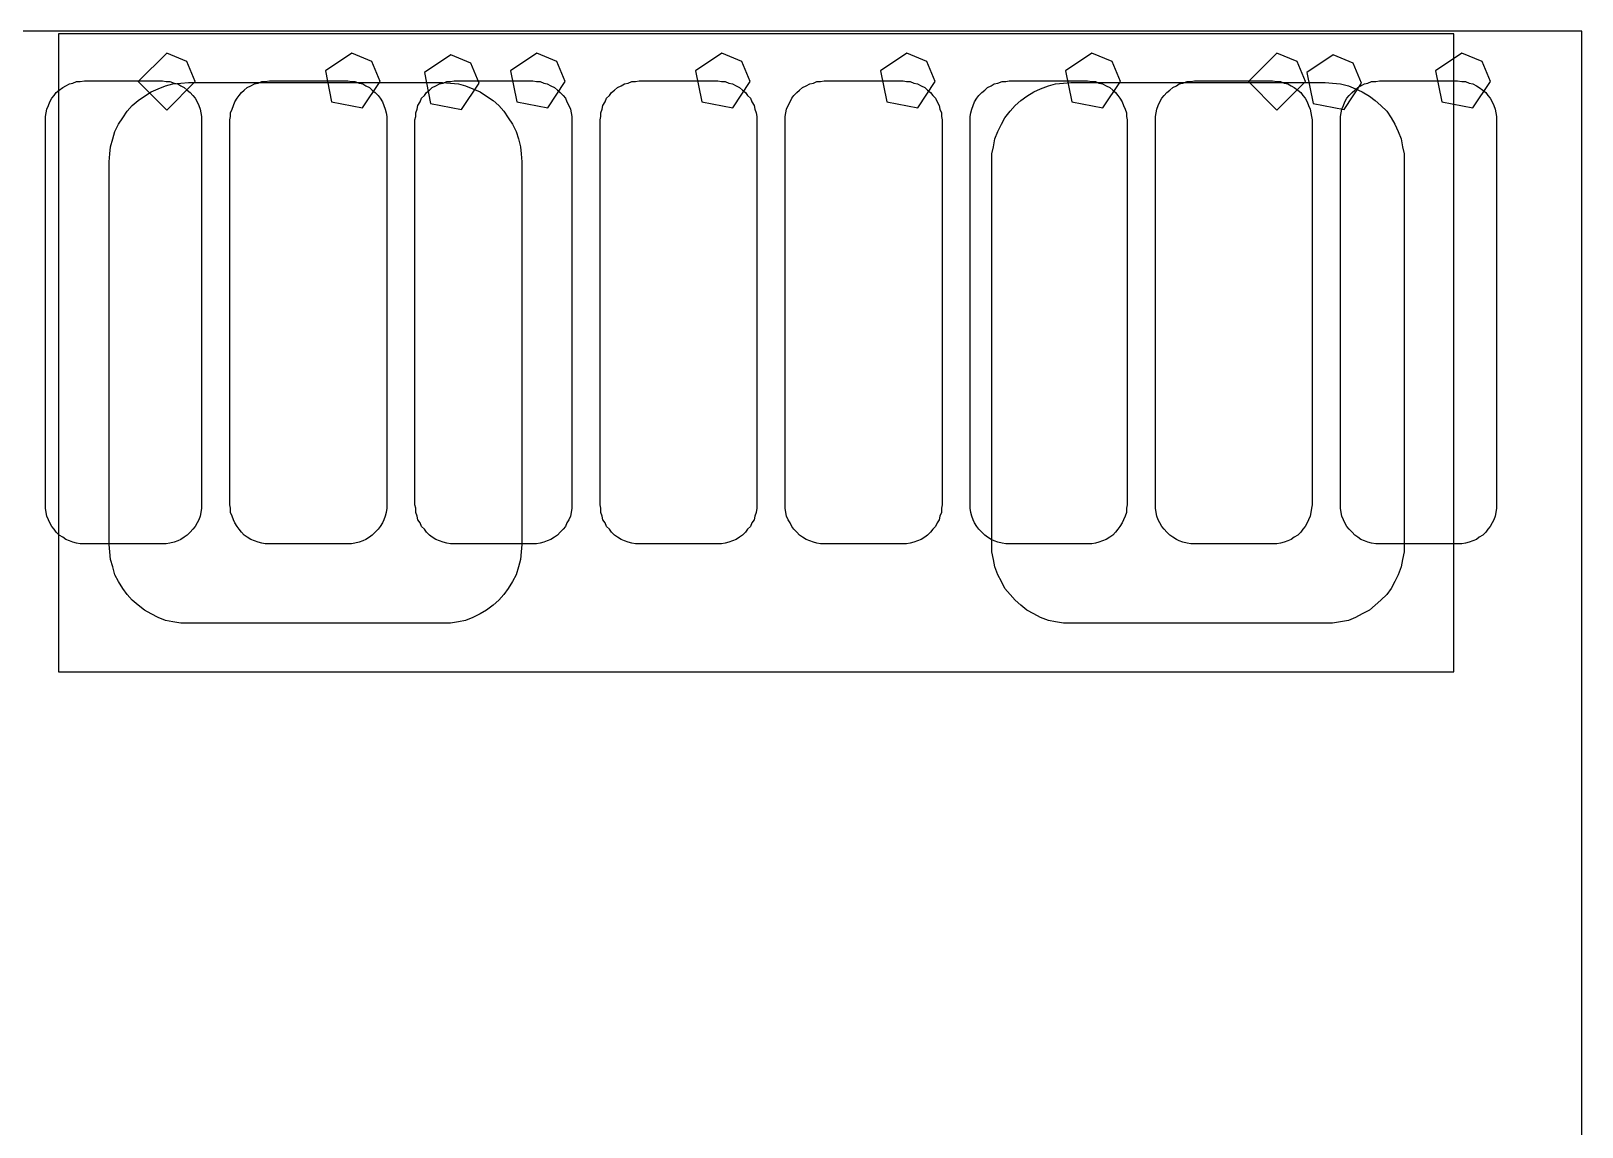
# Model space of a CAD drawing. Extents: x 114 to 258, y 8 to 198.
# Drawn here: x 203.55 to 209, y 53.06 to 56.91 of the extents above; entities that cross this region are included whole.
import ezdxf

# ---------------------------------------------------------------- set-up
doc = ezdxf.new("R2010")
doc.units = 0

msp = doc.modelspace()

# ---------------------------------------------------------------- linework, layer by layer
at = {"layer": 'Layer 1', "color": 7}
for points in [[(208.99882, 56.9085), (201.99858, 56.9085)], [(208.54924, 56.89834), (203.64704, 56.89834)], [(203.64704, 56.89834), (203.64704, 54.65806)], [(208.54924, 54.65806), (208.54924, 56.89834)], [(208.99882, 49.20976), (208.99882, 56.9085)], [(204.027278, 56.8307), (203.927278, 56.7307), (204.027278, 56.6307), (204.127278, 56.7307), (204.097989, 56.801411), (204.027278, 56.8307), (204.027278, 56.8307)], [(204.677264, 56.8307), (204.584876, 56.768968), (204.606553, 56.659989), (204.715532, 56.638312), (204.777264, 56.7307), (204.747975, 56.801411), (204.677264, 56.8307), (204.677264, 56.8307)], [(205.32725, 56.8307), (205.234862, 56.768968), (205.256539, 56.659989), (205.365518, 56.638312), (205.42725, 56.7307), (205.397961, 56.801411), (205.32725, 56.8307), (205.32725, 56.8307)], [(205.977236, 56.8307), (205.884848, 56.768968), (205.906525, 56.659989), (206.015504, 56.638312), (206.077236, 56.7307), (206.047947, 56.801411), (205.977236, 56.8307), (205.977236, 56.8307)], [(206.627222, 56.8307), (206.534834, 56.768968), (206.556511, 56.659989), (206.66549, 56.638312), (206.727222, 56.7307), (206.697933, 56.801411), (206.627222, 56.8307), (206.627222, 56.8307)], [(207.277208, 56.8307), (207.18482, 56.768968), (207.206497, 56.659989), (207.315476, 56.638312), (207.377208, 56.7307), (207.347919, 56.801411), (207.277208, 56.8307), (207.277208, 56.8307)], [(207.927194, 56.8307), (207.827194, 56.7307), (207.927194, 56.6307), (208.027194, 56.7307), (207.997905, 56.801411), (207.927194, 56.8307), (207.927194, 56.8307)], [(208.57718, 56.8307), (208.484792, 56.768968), (208.506469, 56.659989), (208.615448, 56.638312), (208.67718, 56.7307), (208.647891, 56.801411), (208.57718, 56.8307), (208.57718, 56.8307)], [(205.024736, 56.824858), (204.932348, 56.763126), (204.954025, 56.654147), (205.063004, 56.63247), (205.124736, 56.724858), (205.095447, 56.795569), (205.024736, 56.824858), (205.024736, 56.824858)], [(208.124806, 56.824858), (208.032418, 56.763126), (208.054095, 56.654147), (208.163074, 56.63247), (208.224806, 56.724858), (208.195517, 56.795569), (208.124806, 56.824858), (208.124806, 56.824858)], [(203.67244, 56.71546), (203.68514, 56.72308)], [(203.68514, 56.72308), (203.69784, 56.72562)], [(203.69784, 56.72562), (203.71054, 56.7307)], [(203.71054, 56.7307), (203.72324, 56.7307)], [(203.72324, 56.7307), (203.73848, 56.73324)], [(203.73848, 56.73324), (204.0128, 56.73324)], [(204.0128, 56.73324), (204.0255, 56.7307)], [(204.02296, 56.71546), (204.04836, 56.72308)], [(204.0255, 56.7307), (204.0382, 56.7307)], [(204.0382, 56.7307), (204.05344, 56.72562)], [(204.04836, 56.72308), (204.0763, 56.72562)], [(204.05344, 56.72562), (204.06614, 56.72308)], [(204.06614, 56.72308), (204.0763, 56.71546)], [(204.0763, 56.72562), (204.10424, 56.72816)], [(204.10424, 56.72816), (204.99578, 56.72816)], [(204.32268, 56.71546), (204.33538, 56.72308)], [(204.33538, 56.72308), (204.34808, 56.72562)], [(204.34808, 56.72562), (204.36078, 56.7307)], [(204.36078, 56.7307), (204.37348, 56.7307)], [(204.37348, 56.7307), (204.38872, 56.73324)], [(204.38872, 56.73324), (204.66304, 56.73324)], [(204.66304, 56.73324), (204.67574, 56.7307)], [(204.67574, 56.7307), (204.68844, 56.7307)], [(204.68844, 56.7307), (204.70368, 56.72562)], [(204.70368, 56.72562), (204.71638, 56.72308)], [(204.71638, 56.72308), (204.72654, 56.71546)], [(204.97292, 56.71546), (204.98562, 56.72308)], [(204.98562, 56.72308), (204.99832, 56.72562)], [(204.99578, 56.72816), (205.02372, 56.72562)], [(204.99832, 56.72562), (205.01102, 56.7307)], [(205.01102, 56.7307), (205.02372, 56.7307)], [(205.02372, 56.7307), (205.03642, 56.73324)], [(205.02372, 56.72562), (205.05166, 56.72308)], [(205.03642, 56.73324), (205.31328, 56.73324)], [(205.05166, 56.72308), (205.07706, 56.71546)], [(205.31328, 56.73324), (205.32598, 56.7307)], [(205.32598, 56.7307), (205.33868, 56.7307)], [(205.33868, 56.7307), (205.35138, 56.72562)], [(205.35138, 56.72562), (205.36408, 56.72308)], [(205.36408, 56.72308), (205.37678, 56.71546)], [(205.62316, 56.71546), (205.63586, 56.72308)], [(205.63586, 56.72308), (205.64856, 56.72562)], [(205.64856, 56.72562), (205.66126, 56.7307)], [(205.66126, 56.7307), (205.67396, 56.7307)], [(205.67396, 56.7307), (205.68666, 56.73324)], [(205.68666, 56.73324), (205.96352, 56.73324)], [(205.96352, 56.73324), (205.97622, 56.7307)], [(205.97622, 56.7307), (205.98892, 56.7307)], [(205.98892, 56.7307), (206.00162, 56.72562)], [(206.00162, 56.72562), (206.01432, 56.72308)], [(206.01432, 56.72308), (206.02702, 56.71546)], [(206.2734, 56.71546), (206.2861, 56.72308)], [(206.2861, 56.72308), (206.2988, 56.72562)], [(206.2988, 56.72562), (206.3115, 56.7307)], [(206.3115, 56.7307), (206.3242, 56.7307)], [(206.3242, 56.7307), (206.3369, 56.73324)], [(206.3369, 56.73324), (206.61376, 56.73324)], [(206.61376, 56.73324), (206.62646, 56.7307)], [(206.62646, 56.7307), (206.63916, 56.7307)], [(206.63916, 56.7307), (206.65186, 56.72562)], [(206.65186, 56.72562), (206.66456, 56.72308)], [(206.66456, 56.72308), (206.67726, 56.71546)], [(206.92364, 56.71546), (206.9338, 56.72308)], [(206.9338, 56.72308), (206.9465, 56.72562)], [(206.9465, 56.72562), (206.96174, 56.7307)], [(206.96174, 56.7307), (206.97444, 56.7307)], [(206.97444, 56.7307), (206.98714, 56.73324)], [(206.98714, 56.73324), (207.26146, 56.73324)], [(207.1243, 56.71546), (207.1497, 56.72308)], [(207.1497, 56.72308), (207.17764, 56.72562)], [(207.17764, 56.72562), (207.20304, 56.72816)], [(207.20304, 56.72816), (208.09712, 56.72816)], [(207.26146, 56.73324), (207.2767, 56.7307)], [(207.2767, 56.7307), (207.2894, 56.7307)], [(207.2894, 56.7307), (207.3021, 56.72562)], [(207.3021, 56.72562), (207.3148, 56.72308)], [(207.3148, 56.72308), (207.3275, 56.71546)], [(207.57388, 56.71546), (207.58404, 56.72308)], [(207.58404, 56.72308), (207.59674, 56.72562)], [(207.59674, 56.72562), (207.61198, 56.7307)], [(207.61198, 56.7307), (207.62468, 56.7307)], [(207.62468, 56.7307), (207.63738, 56.73324)], [(207.63738, 56.73324), (207.9117, 56.73324)], [(207.9117, 56.73324), (207.92694, 56.7307)], [(207.92694, 56.7307), (207.93964, 56.7307)], [(207.93964, 56.7307), (207.95234, 56.72562)], [(207.95234, 56.72562), (207.96504, 56.72308)], [(207.96504, 56.72308), (207.97774, 56.71546)], [(208.09712, 56.72816), (208.12252, 56.72562)], [(208.12252, 56.72562), (208.15046, 56.72308)], [(208.15046, 56.72308), (208.1784, 56.71546)], [(208.22158, 56.71546), (208.23428, 56.72308)], [(208.23428, 56.72308), (208.24698, 56.72562)], [(208.24698, 56.72562), (208.25968, 56.7307)], [(208.25968, 56.7307), (208.27492, 56.7307)], [(208.27492, 56.7307), (208.28762, 56.73324)], [(208.28762, 56.73324), (208.56194, 56.73324)], [(208.56194, 56.73324), (208.57718, 56.7307)], [(208.57718, 56.7307), (208.58988, 56.7307)], [(208.58988, 56.7307), (208.60258, 56.72562)], [(208.60258, 56.72562), (208.61528, 56.72308)], [(208.61528, 56.72308), (208.62798, 56.71546)], [(203.61656, 56.65958), (203.62418, 56.67228)], [(203.62418, 56.67228), (203.6318, 56.68244)], [(203.6318, 56.68244), (203.63942, 56.6926)], [(203.63942, 56.6926), (203.64958, 56.70022)], [(203.64958, 56.70022), (203.66228, 56.71038)], [(203.66228, 56.71038), (203.67244, 56.71546)], [(203.90612, 56.64688), (203.92644, 56.66466)], [(203.92644, 56.66466), (203.9493, 56.6799)], [(203.9493, 56.6799), (203.97216, 56.69514)], [(203.97216, 56.69514), (203.99756, 56.7053)], [(203.99756, 56.7053), (204.02296, 56.71546)], [(204.0763, 56.71546), (204.089, 56.71038)], [(204.089, 56.71038), (204.09916, 56.70022)], [(204.09916, 56.70022), (204.10932, 56.6926)], [(204.10932, 56.6926), (204.11948, 56.68244)], [(204.11948, 56.68244), (204.1271, 56.67228)], [(204.1271, 56.67228), (204.13472, 56.65958)], [(204.2668, 56.65958), (204.27442, 56.67228)], [(204.27442, 56.67228), (204.28204, 56.68244)], [(204.28204, 56.68244), (204.28966, 56.6926)], [(204.28966, 56.6926), (204.29982, 56.70022)], [(204.29982, 56.70022), (204.30998, 56.71038)], [(204.30998, 56.71038), (204.32268, 56.71546)], [(204.72654, 56.71546), (204.73924, 56.71038)], [(204.73924, 56.71038), (204.7494, 56.70022)], [(204.7494, 56.70022), (204.75956, 56.6926)], [(204.75956, 56.6926), (204.76972, 56.68244)], [(204.76972, 56.68244), (204.77734, 56.67228)], [(204.77734, 56.67228), (204.78496, 56.65958)], [(204.91704, 56.65958), (204.92212, 56.67228)], [(204.92212, 56.67228), (204.93228, 56.68244)], [(204.93228, 56.68244), (204.9399, 56.6926)], [(204.9399, 56.6926), (204.95006, 56.70022)], [(204.95006, 56.70022), (204.96022, 56.71038)], [(204.96022, 56.71038), (204.97292, 56.71546)], [(205.07706, 56.71546), (205.10246, 56.7053)], [(205.10246, 56.7053), (205.12786, 56.69514)], [(205.12786, 56.69514), (205.15072, 56.6799)], [(205.15072, 56.6799), (205.17358, 56.66466)], [(205.17358, 56.66466), (205.1939, 56.64688)], [(205.37678, 56.71546), (205.38948, 56.71038)], [(205.38948, 56.71038), (205.39964, 56.70022)], [(205.39964, 56.70022), (205.4098, 56.6926)], [(205.4098, 56.6926), (205.41996, 56.68244)], [(205.41996, 56.68244), (205.42758, 56.67228)], [(205.42758, 56.67228), (205.43266, 56.65958)], [(205.56728, 56.65958), (205.57236, 56.67228)], [(205.57236, 56.67228), (205.58252, 56.68244)], [(205.58252, 56.68244), (205.59014, 56.6926)], [(205.59014, 56.6926), (205.6003, 56.70022)], [(205.6003, 56.70022), (205.61046, 56.71038)], [(205.61046, 56.71038), (205.62316, 56.71546)], [(206.02702, 56.71546), (206.03972, 56.71038)], [(206.03972, 56.71038), (206.04988, 56.70022)], [(206.04988, 56.70022), (206.06004, 56.6926)], [(206.06004, 56.6926), (206.06766, 56.68244)], [(206.06766, 56.68244), (206.07782, 56.67228)], [(206.07782, 56.67228), (206.0829, 56.65958)], [(206.21752, 56.65958), (206.2226, 56.67228)], [(206.2226, 56.67228), (206.23022, 56.68244)], [(206.23022, 56.68244), (206.24038, 56.6926)], [(206.24038, 56.6926), (206.25054, 56.70022)], [(206.25054, 56.70022), (206.2607, 56.71038)], [(206.2607, 56.71038), (206.2734, 56.71546)], [(206.67726, 56.71546), (206.68996, 56.71038)], [(206.68996, 56.71038), (206.70012, 56.70022)], [(206.70012, 56.70022), (206.71028, 56.6926)], [(206.71028, 56.6926), (206.7179, 56.68244)], [(206.7179, 56.68244), (206.72806, 56.67228)], [(206.72806, 56.67228), (206.73314, 56.65958)], [(206.86522, 56.65958), (206.87284, 56.67228)], [(206.87284, 56.67228), (206.88046, 56.68244)], [(206.88046, 56.68244), (206.89062, 56.6926)], [(206.89062, 56.6926), (206.90078, 56.70022)], [(206.90078, 56.70022), (206.91094, 56.71038)], [(206.91094, 56.71038), (206.92364, 56.71546)], [(207.00746, 56.64688), (207.02778, 56.66466)], [(207.02778, 56.66466), (207.0481, 56.6799)], [(207.0481, 56.6799), (207.0735, 56.69514)], [(207.0735, 56.69514), (207.09636, 56.7053)], [(207.09636, 56.7053), (207.1243, 56.71546)], [(207.3275, 56.71546), (207.3402, 56.71038)], [(207.3402, 56.71038), (207.35036, 56.70022)], [(207.35036, 56.70022), (207.36052, 56.6926)], [(207.36052, 56.6926), (207.36814, 56.68244)], [(207.36814, 56.68244), (207.37576, 56.67228)], [(207.37576, 56.67228), (207.38338, 56.65958)], [(207.51546, 56.65958), (207.52308, 56.67228)], [(207.52308, 56.67228), (207.5307, 56.68244)], [(207.5307, 56.68244), (207.54086, 56.6926)], [(207.54086, 56.6926), (207.55102, 56.70022)], [(207.55102, 56.70022), (207.56118, 56.71038)], [(207.56118, 56.71038), (207.57388, 56.71546)], [(207.97774, 56.71546), (207.9879, 56.71038)], [(207.9879, 56.71038), (208.0006, 56.70022)], [(208.0006, 56.70022), (208.01076, 56.6926)], [(208.01076, 56.6926), (208.01838, 56.68244)], [(208.01838, 56.68244), (208.026, 56.67228)], [(208.026, 56.67228), (208.03362, 56.65958)], [(208.1657, 56.65958), (208.17332, 56.67228)], [(208.17332, 56.67228), (208.18094, 56.68244)], [(208.1784, 56.71546), (208.2038, 56.7053)], [(208.18094, 56.68244), (208.1911, 56.6926)], [(208.1911, 56.6926), (208.20126, 56.70022)], [(208.20126, 56.70022), (208.21142, 56.71038)], [(208.2038, 56.7053), (208.22666, 56.69514)], [(208.21142, 56.71038), (208.22158, 56.71546)], [(208.22666, 56.69514), (208.25206, 56.6799)], [(208.25206, 56.6799), (208.27238, 56.66466)], [(208.27238, 56.66466), (208.2927, 56.64688)], [(208.62798, 56.71546), (208.63814, 56.71038)], [(208.63814, 56.71038), (208.65084, 56.70022)], [(208.65084, 56.70022), (208.661, 56.6926)], [(208.661, 56.6926), (208.66862, 56.68244)], [(208.66862, 56.68244), (208.67624, 56.67228)], [(208.67624, 56.67228), (208.68386, 56.65958)], [(203.60132, 56.60878), (203.60386, 56.62148)], [(203.60132, 56.59608), (203.60132, 56.60878)], [(203.60386, 56.62148), (203.6064, 56.63418)], [(203.6064, 56.63418), (203.61148, 56.64688)], [(203.61148, 56.64688), (203.61656, 56.65958)], [(203.8731, 56.6037), (203.88834, 56.62656)], [(203.88834, 56.62656), (203.90612, 56.64688)], [(204.13472, 56.65958), (204.1398, 56.64688)], [(204.1398, 56.64688), (204.14488, 56.63418)], [(204.14488, 56.63418), (204.14742, 56.62148)], [(204.14742, 56.62148), (204.14996, 56.60878)], [(204.14996, 56.60878), (204.14996, 56.59608)], [(204.24902, 56.59608), (204.25156, 56.60878)], [(204.25156, 56.62148), (204.25664, 56.63418)], [(204.25156, 56.60878), (204.25156, 56.62148)], [(204.25664, 56.63418), (204.26172, 56.64688)], [(204.26172, 56.64688), (204.2668, 56.65958)], [(204.78496, 56.65958), (204.79004, 56.64688)], [(204.79004, 56.64688), (204.79512, 56.63418)], [(204.79512, 56.63418), (204.79766, 56.62148)], [(204.79766, 56.62148), (204.8002, 56.60878)], [(204.8002, 56.60878), (204.8002, 56.59608)], [(204.89926, 56.59608), (204.9018, 56.60878)], [(204.9018, 56.62148), (204.90688, 56.63418)], [(204.9018, 56.60878), (204.9018, 56.62148)], [(204.90688, 56.63418), (204.90942, 56.64688)], [(204.90942, 56.64688), (204.91704, 56.65958)], [(205.1939, 56.64688), (205.21168, 56.62656)], [(205.21168, 56.62656), (205.22692, 56.6037)], [(205.43266, 56.65958), (205.44028, 56.64688)], [(205.44028, 56.64688), (205.44536, 56.63418)], [(205.44536, 56.63418), (205.4479, 56.62148)], [(205.4479, 56.62148), (205.45044, 56.60878)], [(205.45044, 56.60878), (205.45044, 56.59608)], [(205.5495, 56.59608), (205.55204, 56.60878)], [(205.55204, 56.62148), (205.55712, 56.63418)], [(205.55204, 56.60878), (205.55204, 56.62148)], [(205.55712, 56.63418), (205.55966, 56.64688)], [(205.55966, 56.64688), (205.56728, 56.65958)], [(206.0829, 56.65958), (206.09052, 56.64688)], [(206.09052, 56.64688), (206.09306, 56.63418)], [(206.09306, 56.63418), (206.09814, 56.62148)], [(206.09814, 56.62148), (206.10068, 56.60878)], [(206.10068, 56.60878), (206.10068, 56.59608)], [(206.19974, 56.60878), (206.20228, 56.62148)], [(206.19974, 56.59608), (206.19974, 56.60878)], [(206.20228, 56.62148), (206.20482, 56.63418)], [(206.20482, 56.63418), (206.2099, 56.64688)], [(206.2099, 56.64688), (206.21752, 56.65958)], [(206.73314, 56.65958), (206.74076, 56.64688)], [(206.74076, 56.64688), (206.7433, 56.63418)], [(206.7433, 56.63418), (206.74838, 56.62148)], [(206.74838, 56.62148), (206.74838, 56.60878)], [(206.74838, 56.60878), (206.75092, 56.59608)], [(206.84998, 56.60878), (206.85252, 56.62148)], [(206.84998, 56.59608), (206.84998, 56.60878)], [(206.85252, 56.62148), (206.85506, 56.63418)], [(206.85506, 56.63418), (206.86014, 56.64688)], [(206.86014, 56.64688), (206.86522, 56.65958)], [(206.9719, 56.6037), (206.98968, 56.62656)], [(206.98968, 56.62656), (207.00746, 56.64688)], [(207.38338, 56.65958), (207.38846, 56.64688)], [(207.38846, 56.64688), (207.39354, 56.63418)], [(207.39354, 56.63418), (207.39862, 56.62148)], [(207.39862, 56.62148), (207.39862, 56.60878)], [(207.39862, 56.60878), (207.40116, 56.59608)], [(207.50022, 56.60878), (207.50276, 56.62148)], [(207.50022, 56.59608), (207.50022, 56.60878)], [(207.50276, 56.62148), (207.5053, 56.63418)], [(207.5053, 56.63418), (207.51038, 56.64688)], [(207.51038, 56.64688), (207.51546, 56.65958)], [(208.03362, 56.65958), (208.0387, 56.64688)], [(208.0387, 56.64688), (208.04378, 56.63418)], [(208.04378, 56.63418), (208.04632, 56.62148)], [(208.04632, 56.62148), (208.04886, 56.60878)], [(208.04886, 56.60878), (208.0514, 56.59608)], [(208.15046, 56.60878), (208.153, 56.62148)], [(208.15046, 56.59608), (208.15046, 56.60878)], [(208.153, 56.62148), (208.15554, 56.63418)], [(208.15554, 56.63418), (208.16062, 56.64688)], [(208.16062, 56.64688), (208.1657, 56.65958)], [(208.2927, 56.64688), (208.31302, 56.62656)], [(208.31302, 56.62656), (208.32826, 56.6037)], [(208.68386, 56.65958), (208.68894, 56.64688)], [(208.68894, 56.64688), (208.69402, 56.63418)], [(208.69402, 56.63418), (208.69656, 56.62148)], [(208.69656, 56.62148), (208.6991, 56.60878)], [(208.6991, 56.60878), (208.6991, 56.59608)], [(203.60132, 55.2448), (203.60132, 56.59608)], [(203.83754, 56.53004), (203.84516, 56.55544)], [(203.84516, 56.55544), (203.85786, 56.58084)], [(203.85786, 56.58084), (203.8731, 56.6037)], [(204.14996, 56.59608), (204.14996, 55.2448)], [(204.24902, 55.2448), (204.24902, 56.59608)], [(204.8002, 56.59608), (204.8002, 55.2448)], [(204.89926, 55.2448), (204.89926, 56.59608)], [(205.22692, 56.6037), (205.24216, 56.58084)], [(205.24216, 56.58084), (205.25486, 56.55544)], [(205.25486, 56.55544), (205.26248, 56.53004)], [(205.45044, 56.59608), (205.45044, 55.2448)], [(205.5495, 55.2448), (205.5495, 56.59608)], [(206.10068, 56.59608), (206.10068, 55.2448)], [(206.19974, 55.2448), (206.19974, 56.59608)], [(206.75092, 56.59608), (206.75092, 55.2448)], [(206.84998, 55.2448), (206.84998, 56.59608)], [(206.93634, 56.53004), (206.9465, 56.55544)], [(206.9465, 56.55544), (206.9592, 56.58084)], [(206.9592, 56.58084), (206.9719, 56.6037)], [(207.40116, 56.59608), (207.40116, 55.2448)], [(207.50022, 55.2448), (207.50022, 56.59608)], [(208.0514, 56.59608), (208.0514, 55.2448)], [(208.15046, 55.2448), (208.15046, 56.59608)], [(208.32826, 56.6037), (208.34096, 56.58084)], [(208.34096, 56.58084), (208.35366, 56.55544)], [(208.35366, 56.55544), (208.36382, 56.53004)], [(208.6991, 56.59608), (208.6991, 55.2448)], [(203.82738, 56.4767), (203.82992, 56.5021)], [(203.82992, 56.5021), (203.83754, 56.53004)], [(205.26248, 56.53004), (205.2701, 56.5021)], [(205.2701, 56.5021), (205.27264, 56.4767)], [(206.92618, 56.4767), (206.93126, 56.5021)], [(206.93126, 56.5021), (206.93634, 56.53004)], [(208.36382, 56.53004), (208.3689, 56.5021)], [(208.3689, 56.5021), (208.37398, 56.4767)], [(203.82484, 56.44876), (203.82738, 56.4767)], [(203.82484, 55.1051), (203.82484, 56.44876)], [(205.27264, 56.4767), (205.27518, 56.44876)], [(205.27518, 56.44876), (205.27518, 55.1051)], [(206.92618, 56.44876), (206.92618, 56.4767)], [(206.92618, 55.1051), (206.92618, 56.44876)], [(208.37398, 56.4767), (208.37398, 56.44876)], [(208.37398, 56.44876), (208.37398, 55.1051)], [(203.60132, 55.2321), (203.60132, 55.2448)], [(203.60386, 55.21686), (203.60132, 55.2321)], [(203.6064, 55.20416), (203.60386, 55.21686)], [(203.61148, 55.19146), (203.6064, 55.20416)], [(203.61656, 55.1813), (203.61148, 55.19146)], [(204.1398, 55.19146), (204.13472, 55.1813)], [(204.14488, 55.20416), (204.1398, 55.19146)], [(204.14742, 55.21686), (204.14488, 55.20416)], [(204.14996, 55.2321), (204.14742, 55.21686)], [(204.14996, 55.2448), (204.14996, 55.2321)], [(204.25156, 55.2321), (204.24902, 55.2448)], [(204.25156, 55.21686), (204.25156, 55.2321)], [(204.25664, 55.20416), (204.25156, 55.21686)], [(204.26172, 55.19146), (204.25664, 55.20416)], [(204.2668, 55.1813), (204.26172, 55.19146)], [(204.79004, 55.19146), (204.78496, 55.1813)], [(204.79512, 55.20416), (204.79004, 55.19146)], [(204.79766, 55.21686), (204.79512, 55.20416)], [(204.8002, 55.2321), (204.79766, 55.21686)], [(204.8002, 55.2448), (204.8002, 55.2321)], [(204.9018, 55.2321), (204.89926, 55.2448)], [(204.9018, 55.21686), (204.9018, 55.2321)], [(204.90688, 55.20416), (204.9018, 55.21686)], [(204.90942, 55.19146), (204.90688, 55.20416)], [(204.91704, 55.1813), (204.90942, 55.19146)], [(205.44028, 55.19146), (205.43266, 55.1813)], [(205.44536, 55.20416), (205.44028, 55.19146)], [(205.4479, 55.21686), (205.44536, 55.20416)], [(205.45044, 55.2321), (205.4479, 55.21686)], [(205.45044, 55.2448), (205.45044, 55.2321)], [(205.55204, 55.2321), (205.5495, 55.2448)], [(205.55204, 55.21686), (205.55204, 55.2321)], [(205.55712, 55.20416), (205.55204, 55.21686)], [(205.55966, 55.19146), (205.55712, 55.20416)], [(205.56728, 55.1813), (205.55966, 55.19146)], [(206.09052, 55.19146), (206.0829, 55.1813)], [(206.09306, 55.20416), (206.09052, 55.19146)], [(206.09814, 55.21686), (206.09306, 55.20416)], [(206.10068, 55.2321), (206.09814, 55.21686)], [(206.10068, 55.2448), (206.10068, 55.2321)], [(206.19974, 55.2321), (206.19974, 55.2448)], [(206.20228, 55.21686), (206.19974, 55.2321)], [(206.20482, 55.20416), (206.20228, 55.21686)], [(206.2099, 55.19146), (206.20482, 55.20416)], [(206.21752, 55.1813), (206.2099, 55.19146)], [(206.74076, 55.19146), (206.73314, 55.1813)], [(206.7433, 55.20416), (206.74076, 55.19146)], [(206.74838, 55.21686), (206.7433, 55.20416)], [(206.75092, 55.2448), (206.74838, 55.2321)], [(206.74838, 55.2321), (206.74838, 55.21686)], [(206.84998, 55.2321), (206.84998, 55.2448)], [(206.85252, 55.21686), (206.84998, 55.2321)], [(206.85506, 55.20416), (206.85252, 55.21686)], [(206.86014, 55.19146), (206.85506, 55.20416)], [(206.86522, 55.1813), (206.86014, 55.19146)], [(207.38846, 55.19146), (207.38338, 55.1813)], [(207.39354, 55.20416), (207.38846, 55.19146)], [(207.39862, 55.21686), (207.39354, 55.20416)], [(207.40116, 55.2448), (207.39862, 55.2321)], [(207.39862, 55.2321), (207.39862, 55.21686)], [(207.50022, 55.2321), (207.50022, 55.2448)], [(207.50276, 55.21686), (207.50022, 55.2321)], [(207.5053, 55.20416), (207.50276, 55.21686)], [(207.51038, 55.19146), (207.5053, 55.20416)], [(207.51546, 55.1813), (207.51038, 55.19146)], [(208.0387, 55.19146), (208.03362, 55.1813)], [(208.04378, 55.20416), (208.0387, 55.19146)], [(208.04632, 55.21686), (208.04378, 55.20416)], [(208.04886, 55.2321), (208.04632, 55.21686)], [(208.0514, 55.2448), (208.04886, 55.2321)], [(208.15046, 55.2321), (208.15046, 55.2448)], [(208.153, 55.21686), (208.15046, 55.2321)], [(208.15554, 55.20416), (208.153, 55.21686)], [(208.16062, 55.19146), (208.15554, 55.20416)], [(208.1657, 55.1813), (208.16062, 55.19146)], [(208.68894, 55.19146), (208.68386, 55.1813)], [(208.69402, 55.20416), (208.68894, 55.19146)], [(208.69656, 55.21686), (208.69402, 55.20416)], [(208.6991, 55.2321), (208.69656, 55.21686)], [(208.6991, 55.2448), (208.6991, 55.2321)], [(203.62418, 55.1686), (203.61656, 55.1813)], [(203.6318, 55.15844), (203.62418, 55.1686)], [(203.63942, 55.14828), (203.6318, 55.15844)], [(203.64958, 55.13812), (203.63942, 55.14828)], [(203.66228, 55.1305), (203.64958, 55.13812)], [(204.09916, 55.13812), (204.089, 55.1305)], [(204.10932, 55.14828), (204.09916, 55.13812)], [(204.11948, 55.15844), (204.10932, 55.14828)], [(204.1271, 55.1686), (204.11948, 55.15844)], [(204.13472, 55.1813), (204.1271, 55.1686)], [(204.27442, 55.1686), (204.2668, 55.1813)], [(204.28204, 55.15844), (204.27442, 55.1686)], [(204.28966, 55.14828), (204.28204, 55.15844)], [(204.29982, 55.13812), (204.28966, 55.14828)], [(204.30998, 55.1305), (204.29982, 55.13812)], [(204.7494, 55.13812), (204.73924, 55.1305)], [(204.75956, 55.14828), (204.7494, 55.13812)], [(204.76972, 55.15844), (204.75956, 55.14828)], [(204.77734, 55.1686), (204.76972, 55.15844)], [(204.78496, 55.1813), (204.77734, 55.1686)], [(204.92212, 55.1686), (204.91704, 55.1813)], [(204.93228, 55.15844), (204.92212, 55.1686)], [(204.9399, 55.14828), (204.93228, 55.15844)], [(204.95006, 55.13812), (204.9399, 55.14828)], [(204.96022, 55.1305), (204.95006, 55.13812)], [(205.39964, 55.13812), (205.38948, 55.1305)], [(205.4098, 55.14828), (205.39964, 55.13812)], [(205.41996, 55.15844), (205.4098, 55.14828)], [(205.42758, 55.1686), (205.41996, 55.15844)], [(205.43266, 55.1813), (205.42758, 55.1686)], [(205.57236, 55.1686), (205.56728, 55.1813)], [(205.58252, 55.15844), (205.57236, 55.1686)], [(205.59014, 55.14828), (205.58252, 55.15844)], [(205.6003, 55.13812), (205.59014, 55.14828)], [(205.61046, 55.1305), (205.6003, 55.13812)], [(206.04988, 55.13812), (206.03972, 55.1305)], [(206.06004, 55.14828), (206.04988, 55.13812)], [(206.06766, 55.15844), (206.06004, 55.14828)], [(206.07782, 55.1686), (206.06766, 55.15844)], [(206.0829, 55.1813), (206.07782, 55.1686)], [(206.2226, 55.1686), (206.21752, 55.1813)], [(206.23022, 55.15844), (206.2226, 55.1686)], [(206.24038, 55.14828), (206.23022, 55.15844)], [(206.25054, 55.13812), (206.24038, 55.14828)], [(206.2607, 55.1305), (206.25054, 55.13812)], [(206.70012, 55.13812), (206.68996, 55.1305)], [(206.71028, 55.14828), (206.70012, 55.13812)], [(206.7179, 55.15844), (206.71028, 55.14828)], [(206.72806, 55.1686), (206.7179, 55.15844)], [(206.73314, 55.1813), (206.72806, 55.1686)], [(206.87284, 55.1686), (206.86522, 55.1813)], [(206.88046, 55.15844), (206.87284, 55.1686)], [(206.89062, 55.14828), (206.88046, 55.15844)], [(206.90078, 55.13812), (206.89062, 55.14828)], [(206.91094, 55.1305), (206.90078, 55.13812)], [(207.35036, 55.13812), (207.3402, 55.1305)], [(207.36052, 55.14828), (207.35036, 55.13812)], [(207.36814, 55.15844), (207.36052, 55.14828)], [(207.37576, 55.1686), (207.36814, 55.15844)], [(207.38338, 55.1813), (207.37576, 55.1686)], [(207.52308, 55.1686), (207.51546, 55.1813)], [(207.5307, 55.15844), (207.52308, 55.1686)], [(207.54086, 55.14828), (207.5307, 55.15844)], [(207.55102, 55.13812), (207.54086, 55.14828)], [(207.56118, 55.1305), (207.55102, 55.13812)], [(208.0006, 55.13812), (207.9879, 55.1305)], [(208.01076, 55.14828), (208.0006, 55.13812)], [(208.01838, 55.15844), (208.01076, 55.14828)], [(208.026, 55.1686), (208.01838, 55.15844)], [(208.03362, 55.1813), (208.026, 55.1686)], [(208.17332, 55.1686), (208.1657, 55.1813)], [(208.18094, 55.15844), (208.17332, 55.1686)], [(208.1911, 55.14828), (208.18094, 55.15844)], [(208.20126, 55.13812), (208.1911, 55.14828)], [(208.21142, 55.1305), (208.20126, 55.13812)], [(208.65084, 55.13812), (208.63814, 55.1305)], [(208.661, 55.14828), (208.65084, 55.13812)], [(208.66862, 55.15844), (208.661, 55.14828)], [(208.67624, 55.1686), (208.66862, 55.15844)], [(208.68386, 55.1813), (208.67624, 55.1686)], [(203.67244, 55.12288), (203.66228, 55.1305)], [(203.68514, 55.1178), (203.67244, 55.12288)], [(203.69784, 55.11272), (203.68514, 55.1178)], [(203.71054, 55.11018), (203.69784, 55.11272)], [(203.72324, 55.10764), (203.71054, 55.11018)], [(203.73848, 55.10764), (203.72324, 55.10764)], [(204.0128, 55.10764), (203.73848, 55.10764)], [(203.82738, 55.0797), (203.82484, 55.1051)], [(204.0255, 55.10764), (204.0128, 55.10764)], [(204.0382, 55.11018), (204.0255, 55.10764)], [(204.05344, 55.11272), (204.0382, 55.11018)], [(204.06614, 55.1178), (204.05344, 55.11272)], [(204.0763, 55.12288), (204.06614, 55.1178)], [(204.089, 55.1305), (204.0763, 55.12288)], [(204.32268, 55.12288), (204.30998, 55.1305)], [(204.33538, 55.1178), (204.32268, 55.12288)], [(204.34808, 55.11272), (204.33538, 55.1178)], [(204.36078, 55.11018), (204.34808, 55.11272)], [(204.37348, 55.10764), (204.36078, 55.11018)], [(204.38872, 55.10764), (204.37348, 55.10764)], [(204.66304, 55.10764), (204.38872, 55.10764)], [(204.67574, 55.10764), (204.66304, 55.10764)], [(204.68844, 55.11018), (204.67574, 55.10764)], [(204.70368, 55.11272), (204.68844, 55.11018)], [(204.71638, 55.1178), (204.70368, 55.11272)], [(204.72654, 55.12288), (204.71638, 55.1178)], [(204.73924, 55.1305), (204.72654, 55.12288)], [(204.97292, 55.12288), (204.96022, 55.1305)], [(204.98562, 55.1178), (204.97292, 55.12288)], [(204.99832, 55.11272), (204.98562, 55.1178)], [(205.01102, 55.11018), (204.99832, 55.11272)], [(205.02372, 55.10764), (205.01102, 55.11018)], [(205.03642, 55.10764), (205.02372, 55.10764)], [(205.31328, 55.10764), (205.03642, 55.10764)], [(205.27518, 55.1051), (205.27264, 55.0797)], [(205.32598, 55.10764), (205.31328, 55.10764)], [(205.33868, 55.11018), (205.32598, 55.10764)], [(205.35138, 55.11272), (205.33868, 55.11018)], [(205.36408, 55.1178), (205.35138, 55.11272)], [(205.37678, 55.12288), (205.36408, 55.1178)], [(205.38948, 55.1305), (205.37678, 55.12288)], [(205.62316, 55.12288), (205.61046, 55.1305)], [(205.63586, 55.1178), (205.62316, 55.12288)], [(205.64856, 55.11272), (205.63586, 55.1178)], [(205.66126, 55.11018), (205.64856, 55.11272)], [(205.67396, 55.10764), (205.66126, 55.11018)], [(205.68666, 55.10764), (205.67396, 55.10764)], [(205.96352, 55.10764), (205.68666, 55.10764)], [(205.97622, 55.10764), (205.96352, 55.10764)], [(205.98892, 55.11018), (205.97622, 55.10764)], [(206.00162, 55.11272), (205.98892, 55.11018)], [(206.01432, 55.1178), (206.00162, 55.11272)], [(206.02702, 55.12288), (206.01432, 55.1178)], [(206.03972, 55.1305), (206.02702, 55.12288)], [(206.2734, 55.12288), (206.2607, 55.1305)], [(206.2861, 55.1178), (206.2734, 55.12288)], [(206.2988, 55.11272), (206.2861, 55.1178)], [(206.3115, 55.11018), (206.2988, 55.11272)], [(206.3242, 55.10764), (206.3115, 55.11018)], [(206.3369, 55.10764), (206.3242, 55.10764)], [(206.61376, 55.10764), (206.3369, 55.10764)], [(206.62646, 55.10764), (206.61376, 55.10764)], [(206.63916, 55.11018), (206.62646, 55.10764)], [(206.65186, 55.11272), (206.63916, 55.11018)], [(206.66456, 55.1178), (206.65186, 55.11272)], [(206.67726, 55.12288), (206.66456, 55.1178)], [(206.68996, 55.1305), (206.67726, 55.12288)], [(206.92364, 55.12288), (206.91094, 55.1305)], [(206.9338, 55.1178), (206.92364, 55.12288)], [(206.92618, 55.0797), (206.92618, 55.1051)], [(206.9465, 55.11272), (206.9338, 55.1178)], [(206.96174, 55.11018), (206.9465, 55.11272)], [(206.97444, 55.10764), (206.96174, 55.11018)], [(206.98714, 55.10764), (206.97444, 55.10764)], [(207.26146, 55.10764), (206.98714, 55.10764)], [(207.2767, 55.10764), (207.26146, 55.10764)], [(207.2894, 55.11018), (207.2767, 55.10764)], [(207.3021, 55.11272), (207.2894, 55.11018)], [(207.3148, 55.1178), (207.3021, 55.11272)], [(207.3275, 55.12288), (207.3148, 55.1178)], [(207.3402, 55.1305), (207.3275, 55.12288)], [(207.57388, 55.12288), (207.56118, 55.1305)], [(207.58404, 55.1178), (207.57388, 55.12288)], [(207.59674, 55.11272), (207.58404, 55.1178)], [(207.61198, 55.11018), (207.59674, 55.11272)], [(207.62468, 55.10764), (207.61198, 55.11018)], [(207.63738, 55.10764), (207.62468, 55.10764)], [(207.9117, 55.10764), (207.63738, 55.10764)], [(207.92694, 55.10764), (207.9117, 55.10764)], [(207.93964, 55.11018), (207.92694, 55.10764)], [(207.95234, 55.11272), (207.93964, 55.11018)], [(207.96504, 55.1178), (207.95234, 55.11272)], [(207.97774, 55.12288), (207.96504, 55.1178)], [(207.9879, 55.1305), (207.97774, 55.12288)], [(208.22158, 55.12288), (208.21142, 55.1305)], [(208.23428, 55.1178), (208.22158, 55.12288)], [(208.24698, 55.11272), (208.23428, 55.1178)], [(208.25968, 55.11018), (208.24698, 55.11272)], [(208.27492, 55.10764), (208.25968, 55.11018)], [(208.28762, 55.10764), (208.27492, 55.10764)], [(208.56194, 55.10764), (208.28762, 55.10764)], [(208.37398, 55.1051), (208.37398, 55.0797)], [(208.57718, 55.10764), (208.56194, 55.10764)], [(208.58988, 55.11018), (208.57718, 55.10764)], [(208.60258, 55.11272), (208.58988, 55.11018)], [(208.61528, 55.1178), (208.60258, 55.11272)], [(208.62798, 55.12288), (208.61528, 55.1178)], [(208.63814, 55.1305), (208.62798, 55.12288)], [(203.82992, 55.05176), (203.82738, 55.0797)], [(203.83754, 55.02636), (203.82992, 55.05176)], [(205.2701, 55.05176), (205.26248, 55.02636)], [(205.27264, 55.0797), (205.2701, 55.05176)], [(206.93126, 55.05176), (206.92618, 55.0797)], [(206.93634, 55.02636), (206.93126, 55.05176)], [(208.3689, 55.05176), (208.36382, 55.02636)], [(208.37398, 55.0797), (208.3689, 55.05176)], [(203.84516, 54.99842), (203.83754, 55.02636)], [(203.85786, 54.97556), (203.84516, 54.99842)], [(203.8731, 54.95016), (203.85786, 54.97556)], [(205.24216, 54.97556), (205.22692, 54.95016)], [(205.25486, 54.99842), (205.24216, 54.97556)], [(205.26248, 55.02636), (205.25486, 54.99842)], [(206.9465, 54.99842), (206.93634, 55.02636)], [(206.9592, 54.97556), (206.9465, 54.99842)], [(206.9719, 54.95016), (206.9592, 54.97556)], [(208.34096, 54.97556), (208.32826, 54.95016)], [(208.35366, 54.99842), (208.34096, 54.97556)], [(208.36382, 55.02636), (208.35366, 54.99842)], [(203.88834, 54.92984), (203.8731, 54.95016)], [(203.90612, 54.90952), (203.88834, 54.92984)], [(205.21168, 54.92984), (205.1939, 54.90952)], [(205.22692, 54.95016), (205.21168, 54.92984)], [(206.98968, 54.92984), (206.9719, 54.95016)], [(207.00746, 54.90952), (206.98968, 54.92984)], [(208.31302, 54.92984), (208.2927, 54.90952)], [(208.32826, 54.95016), (208.31302, 54.92984)], [(203.92644, 54.89174), (203.90612, 54.90952)], [(203.9493, 54.87396), (203.92644, 54.89174)], [(203.97216, 54.86126), (203.9493, 54.87396)], [(205.15072, 54.87396), (205.12786, 54.86126)], [(205.17358, 54.89174), (205.15072, 54.87396)], [(205.1939, 54.90952), (205.17358, 54.89174)], [(207.02778, 54.89174), (207.00746, 54.90952)], [(207.0481, 54.87396), (207.02778, 54.89174)], [(207.0735, 54.86126), (207.0481, 54.87396)], [(208.25206, 54.87396), (208.22666, 54.86126)], [(208.27238, 54.89174), (208.25206, 54.87396)], [(208.2927, 54.90952), (208.27238, 54.89174)], [(203.99756, 54.84856), (203.97216, 54.86126)], [(204.02296, 54.8384), (203.99756, 54.84856)], [(204.04836, 54.83332), (204.02296, 54.8384)], [(204.0763, 54.82824), (204.04836, 54.83332)], [(204.10424, 54.82824), (204.0763, 54.82824)], [(204.99578, 54.82824), (204.10424, 54.82824)], [(205.02372, 54.82824), (204.99578, 54.82824)], [(205.05166, 54.83332), (205.02372, 54.82824)], [(205.07706, 54.8384), (205.05166, 54.83332)], [(205.10246, 54.84856), (205.07706, 54.8384)], [(205.12786, 54.86126), (205.10246, 54.84856)], [(207.09636, 54.84856), (207.0735, 54.86126)], [(207.1243, 54.8384), (207.09636, 54.84856)], [(207.1497, 54.83332), (207.1243, 54.8384)], [(207.17764, 54.82824), (207.1497, 54.83332)], [(207.20304, 54.82824), (207.17764, 54.82824)], [(208.09712, 54.82824), (207.20304, 54.82824)], [(208.12252, 54.82824), (208.09712, 54.82824)], [(208.15046, 54.83332), (208.12252, 54.82824)], [(208.1784, 54.8384), (208.15046, 54.83332)], [(208.2038, 54.84856), (208.1784, 54.8384)], [(208.22666, 54.86126), (208.2038, 54.84856)], [(203.64704, 54.65806), (208.54924, 54.65806)]]:
    msp.add_lwpolyline(points, dxfattribs=at)

doc.saveas('drawing.dxf')
